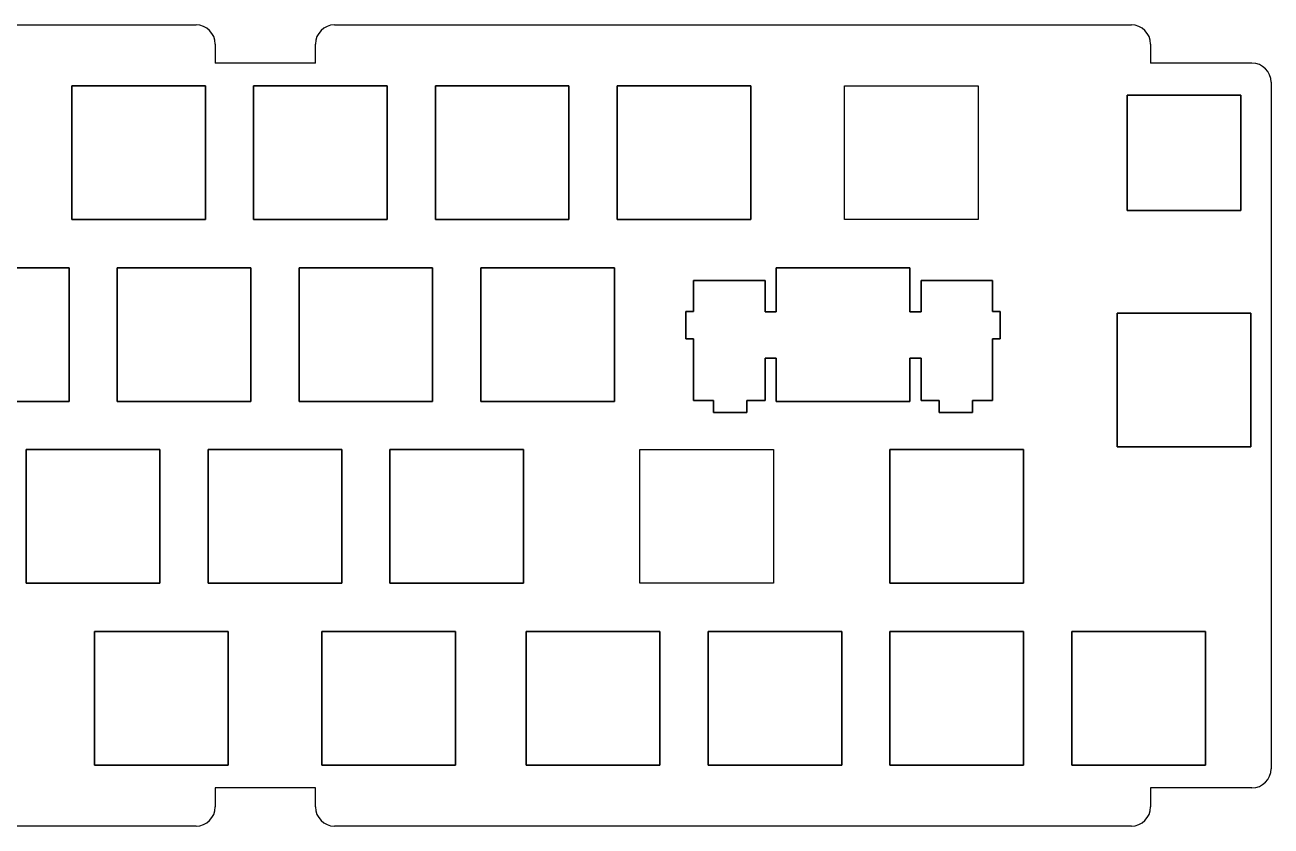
# Model space of a CAD drawing. Header units: millimetres. Extents: x -2 to 307, y -83 to 1.
# Drawn here: x 176.1 to 306.6, y -82.6 to 1.4 of the extents above; entities that cross this region are included whole.
import ezdxf

# ---------------------------------------------------------------- set-up
doc = ezdxf.new("R2010")
doc.units = ezdxf.units.MM
doc.layers.add('Body', color=7, linetype='CONTINUOUS')

msp = doc.modelspace()

# ---------------------------------------------------------------- linework, layer by layer
at = {"layer": 'Body'}
for p, q in [((110.506, 1.35), (194.006, 1.35)), ((110.506, 1.35, 1.5), (194.006, 1.35, 1.5)), ((110.506, 1.35), (194.006, 1.35)), ((110.506, 1.35, 1.5), (194.006, 1.35, 1.5)), ((194.006, 1.35), (194.006, 1.35, 1.5)), ((194.006, 1.35), (194.006, 1.35, 1.5)), ((208.506, 1.35), (292.006, 1.35)), ((208.506, 1.35, 1.5), (292.006, 1.35, 1.5)), ((208.506, 1.35), (208.506, 1.35, 1.5)), ((208.506, 1.35), (292.006, 1.35)), ((208.506, 1.35, 1.5), (292.006, 1.35, 1.5)), ((208.506, 1.35), (208.506, 1.35, 1.5)), ((292.006, 1.35), (292.006, 1.35, 1.5)), ((292.006, 1.35), (292.006, 1.35, 1.5)), ((196.006, -0.65), (196.006, -2.65)), ((196.006, -0.65, 1.5), (196.006, -2.65, 1.5)), ((196.006, -0.65), (196.006, -0.65, 1.5)), ((196.006, -0.65), (196.006, -2.65)), ((196.006, -0.65, 1.5), (196.006, -2.65, 1.5)), ((196.006, -0.65), (196.006, -0.65, 1.5)), ((206.506, -2.65), (206.506, -0.65)), ((206.506, -2.65, 1.5), (206.506, -0.65, 1.5)), ((206.506, -0.65), (206.506, -0.65, 1.5)), ((206.506, -0.65), (206.506, -0.65, 1.5)), ((206.506, -2.65), (206.506, -0.65)), ((206.506, -2.65, 1.5), (206.506, -0.65, 1.5)), ((294.006, -0.65), (294.006, -2.65)), ((294.006, -0.65, 1.5), (294.006, -2.65, 1.5)), ((294.006, -0.65), (294.006, -0.65, 1.5)), ((294.006, -0.65), (294.006, -2.65)), ((294.006, -0.65, 1.5), (294.006, -2.65, 1.5)), ((294.006, -0.65), (294.006, -0.65, 1.5)), ((206.506, -2.65), (196.006, -2.65)), ((206.506, -2.65, 1.5), (196.006, -2.65, 1.5)), ((196.006, -2.65), (196.006, -2.65, 1.5)), ((206.506, -2.65), (196.006, -2.65)), ((206.506, -2.65, 1.5), (196.006, -2.65, 1.5)), ((196.006, -2.65), (196.006, -2.65, 1.5)), ((206.506, -2.65), (206.506, -2.65, 1.5)), ((206.506, -2.65), (206.506, -2.65, 1.5)), ((294.006, -2.65), (294.006, -2.65, 1.5)), ((304.637, -2.65), (294.006, -2.65)), ((304.637, -2.65, 1.5), (294.006, -2.65, 1.5)), ((304.637, -2.65), (294.006, -2.65)), ((304.637, -2.65, 1.5), (294.006, -2.65, 1.5)), ((294.006, -2.65), (294.006, -2.65, 1.5)), ((304.637, -2.65), (304.637, -2.65, 1.5)), ((304.637, -2.65), (304.637, -2.65, 1.5)), ((180.975, -19.05), (180.975, -5.05)), ((180.975, -5.05), (194.975, -5.05)), ((194.975, -5.05, 1.5), (180.975, -5.05, 1.5)), ((180.975, -5.05, 1.5), (180.975, -19.05, 1.5)), ((180.975, -19.05), (180.975, -5.05)), ((180.975, -5.05), (180.975, -5.05, 1.5)), ((180.975, -5.05, 1.5), (180.975, -19.05, 1.5)), ((180.975, -5.05), (194.975, -5.05)), ((194.975, -5.05, 1.5), (180.975, -5.05, 1.5)), ((180.975, -5.05), (180.975, -5.05, 1.5)), ((194.975, -5.05), (194.975, -19.05)), ((194.975, -19.05, 1.5), (194.975, -5.05, 1.5)), ((194.975, -5.05), (194.975, -5.05, 1.5)), ((194.975, -5.05), (194.975, -19.05)), ((194.975, -19.05, 1.5), (194.975, -5.05, 1.5)), ((194.975, -5.05), (194.975, -5.05, 1.5)), ((200.025, -19.05), (200.025, -5.05)), ((200.025, -5.05), (214.025, -5.05)), ((214.025, -5.05, 1.5), (200.025, -5.05, 1.5)), ((200.025, -5.05, 1.5), (200.025, -19.05, 1.5)), ((200.025, -19.05), (200.025, -5.05)), ((200.025, -5.05), (200.025, -5.05, 1.5)), ((200.025, -5.05, 1.5), (200.025, -19.05, 1.5)), ((200.025, -5.05), (214.025, -5.05)), ((214.025, -5.05, 1.5), (200.025, -5.05, 1.5)), ((200.025, -5.05), (200.025, -5.05, 1.5)), ((214.025, -5.05), (214.025, -19.05)), ((214.025, -19.05, 1.5), (214.025, -5.05, 1.5)), ((214.025, -5.05), (214.025, -5.05, 1.5)), ((214.025, -5.05), (214.025, -19.05)), ((214.025, -19.05, 1.5), (214.025, -5.05, 1.5)), ((214.025, -5.05), (214.025, -5.05, 1.5)), ((219.075, -19.05), (219.075, -5.05)), ((219.075, -5.05), (233.075, -5.05)), ((233.075, -5.05, 1.5), (219.075, -5.05, 1.5)), ((219.075, -5.05, 1.5), (219.075, -19.05, 1.5)), ((219.075, -19.05), (219.075, -5.05)), ((219.075, -5.05), (219.075, -5.05, 1.5)), ((219.075, -5.05, 1.5), (219.075, -19.05, 1.5)), ((219.075, -5.05), (233.075, -5.05)), ((233.075, -5.05, 1.5), (219.075, -5.05, 1.5)), ((219.075, -5.05), (219.075, -5.05, 1.5)), ((233.075, -5.05), (233.075, -19.05)), ((233.075, -19.05, 1.5), (233.075, -5.05, 1.5)), ((233.075, -5.05), (233.075, -5.05, 1.5)), ((233.075, -5.05), (233.075, -19.05)), ((233.075, -19.05, 1.5), (233.075, -5.05, 1.5)), ((233.075, -5.05), (233.075, -5.05, 1.5)), ((238.125, -19.05), (238.125, -5.05)), ((238.125, -5.05), (252.125, -5.05)), ((252.125, -5.05, 1.5), (238.125, -5.05, 1.5)), ((238.125, -5.05, 1.5), (238.125, -19.05, 1.5)), ((238.125, -19.05), (238.125, -5.05)), ((238.125, -5.05), (238.125, -5.05, 1.5)), ((238.125, -5.05, 1.5), (238.125, -19.05, 1.5)), ((238.125, -5.05), (252.125, -5.05)), ((252.125, -5.05, 1.5), (238.125, -5.05, 1.5)), ((238.125, -5.05), (238.125, -5.05, 1.5)), ((252.125, -5.05), (252.125, -19.05)), ((252.125, -19.05, 1.5), (252.125, -5.05, 1.5)), ((252.125, -5.05), (252.125, -5.05, 1.5)), ((252.125, -5.05), (252.125, -19.05)), ((252.125, -19.05, 1.5), (252.125, -5.05, 1.5)), ((252.125, -5.05), (252.125, -5.05, 1.5)), ((261.938, -19.05), (261.938, -5.05)), ((261.938, -5.05), (275.938, -5.05)), ((261.938, -19.05, 1.5), (261.938, -5.05, 1.5)), ((261.938, -5.05, 1.5), (275.938, -5.05, 1.5)), ((261.938, -19.05, 1.5), (261.938, -5.05, 1.5)), ((261.938, -5.05, 1.5), (261.938, -5.05)), ((261.938, -19.05), (261.938, -5.05)), ((261.938, -5.05, 1.5), (275.938, -5.05, 1.5)), ((261.938, -5.05), (275.938, -5.05)), ((261.938, -5.05, 1.5), (261.938, -5.05)), ((275.938, -5.05), (275.938, -19.05)), ((275.938, -5.05, 1.5), (275.938, -19.05, 1.5)), ((275.938, -5.05, 1.5), (275.938, -19.05, 1.5)), ((275.938, -5.05), (275.938, -19.05)), ((275.938, -5.05, 1.5), (275.938, -5.05)), ((275.938, -5.05, 1.5), (275.938, -5.05)), ((306.637, -4.65), (306.637, -4.65, 1.5)), ((306.637, -4.65), (306.637, -4.65, 1.5)), ((306.637, -4.65), (306.637, -76.6)), ((306.637, -4.65, 1.5), (306.637, -76.6, 1.5)), ((306.637, -4.65), (306.637, -76.6)), ((306.637, -4.65, 1.5), (306.637, -76.6, 1.5)), ((291.562, -18.1), (291.562, -6)), ((291.562, -6), (303.462, -6)), ((303.462, -6, 1.5), (291.562, -6, 1.5)), ((291.562, -6, 1.5), (291.562, -18.1, 1.5)), ((291.562, -18.1), (291.562, -6)), ((291.562, -6), (291.562, -6, 1.5)), ((291.562, -6, 1.5), (291.562, -18.1, 1.5)), ((291.562, -6), (303.462, -6)), ((303.462, -6, 1.5), (291.562, -6, 1.5)), ((291.562, -6), (291.562, -6, 1.5)), ((303.462, -6), (303.462, -18.1)), ((303.462, -18.1, 1.5), (303.462, -6, 1.5)), ((303.462, -6), (303.462, -6, 1.5)), ((303.462, -6), (303.462, -18.1)), ((303.462, -18.1, 1.5), (303.462, -6, 1.5)), ((303.462, -6), (303.462, -6, 1.5)), ((303.462, -18.1), (291.562, -18.1)), ((291.562, -18.1, 1.5), (303.462, -18.1, 1.5)), ((291.562, -18.1), (291.562, -18.1, 1.5)), ((303.462, -18.1), (291.562, -18.1)), ((291.562, -18.1), (291.562, -18.1, 1.5)), ((291.562, -18.1, 1.5), (303.462, -18.1, 1.5)), ((303.462, -18.1), (303.462, -18.1, 1.5)), ((303.462, -18.1), (303.462, -18.1, 1.5)), ((194.975, -19.05), (180.975, -19.05)), ((180.975, -19.05, 1.5), (194.975, -19.05, 1.5)), ((180.975, -19.05), (180.975, -19.05, 1.5)), ((194.975, -19.05), (180.975, -19.05)), ((180.975, -19.05), (180.975, -19.05, 1.5)), ((180.975, -19.05, 1.5), (194.975, -19.05, 1.5)), ((194.975, -19.05), (194.975, -19.05, 1.5)), ((194.975, -19.05), (194.975, -19.05, 1.5)), ((214.025, -19.05), (200.025, -19.05)), ((200.025, -19.05, 1.5), (214.025, -19.05, 1.5)), ((200.025, -19.05), (200.025, -19.05, 1.5)), ((214.025, -19.05), (200.025, -19.05)), ((200.025, -19.05), (200.025, -19.05, 1.5)), ((200.025, -19.05, 1.5), (214.025, -19.05, 1.5)), ((214.025, -19.05), (214.025, -19.05, 1.5)), ((214.025, -19.05), (214.025, -19.05, 1.5)), ((233.075, -19.05), (219.075, -19.05)), ((219.075, -19.05, 1.5), (233.075, -19.05, 1.5)), ((219.075, -19.05), (219.075, -19.05, 1.5)), ((233.075, -19.05), (219.075, -19.05)), ((219.075, -19.05), (219.075, -19.05, 1.5)), ((219.075, -19.05, 1.5), (233.075, -19.05, 1.5)), ((233.075, -19.05), (233.075, -19.05, 1.5)), ((233.075, -19.05), (233.075, -19.05, 1.5)), ((252.125, -19.05), (238.125, -19.05)), ((238.125, -19.05, 1.5), (252.125, -19.05, 1.5)), ((238.125, -19.05), (238.125, -19.05, 1.5)), ((252.125, -19.05), (238.125, -19.05)), ((238.125, -19.05), (238.125, -19.05, 1.5)), ((238.125, -19.05, 1.5), (252.125, -19.05, 1.5)), ((252.125, -19.05), (252.125, -19.05, 1.5)), ((252.125, -19.05), (252.125, -19.05, 1.5)), ((275.938, -19.05), (261.938, -19.05)), ((275.938, -19.05, 1.5), (261.938, -19.05, 1.5)), ((261.938, -19.05, 1.5), (261.938, -19.05)), ((275.938, -19.05, 1.5), (261.938, -19.05, 1.5)), ((261.938, -19.05, 1.5), (261.938, -19.05)), ((275.938, -19.05), (261.938, -19.05)), ((275.938, -19.05, 1.5), (275.938, -19.05)), ((275.938, -19.05, 1.5), (275.938, -19.05)), ((166.688, -24.1), (180.688, -24.1)), ((180.688, -24.1, 1.5), (166.688, -24.1, 1.5)), ((166.688, -24.1), (180.688, -24.1)), ((180.688, -24.1, 1.5), (166.688, -24.1, 1.5)), ((180.688, -24.1), (180.688, -38.1)), ((180.688, -38.1, 1.5), (180.688, -24.1, 1.5)), ((180.688, -24.1), (180.688, -24.1, 1.5)), ((180.688, -24.1), (180.688, -38.1)), ((180.688, -38.1, 1.5), (180.688, -24.1, 1.5)), ((180.688, -24.1), (180.688, -24.1, 1.5)), ((185.738, -38.1), (185.738, -24.1)), ((185.738, -24.1), (199.738, -24.1)), ((199.738, -24.1, 1.5), (185.738, -24.1, 1.5)), ((185.738, -24.1, 1.5), (185.738, -38.1, 1.5)), ((185.738, -38.1), (185.738, -24.1)), ((185.738, -24.1), (185.738, -24.1, 1.5)), ((185.738, -24.1, 1.5), (185.738, -38.1, 1.5)), ((185.738, -24.1), (199.738, -24.1)), ((199.738, -24.1, 1.5), (185.738, -24.1, 1.5)), ((185.738, -24.1), (185.738, -24.1, 1.5)), ((199.738, -24.1), (199.738, -38.1)), ((199.738, -38.1, 1.5), (199.738, -24.1, 1.5)), ((199.738, -24.1), (199.738, -24.1, 1.5)), ((199.738, -24.1), (199.738, -38.1)), ((199.738, -38.1, 1.5), (199.738, -24.1, 1.5)), ((199.738, -24.1), (199.738, -24.1, 1.5)), ((204.787, -38.1), (204.787, -24.1)), ((204.787, -24.1), (218.787, -24.1)), ((218.787, -24.1, 1.5), (204.787, -24.1, 1.5)), ((204.787, -24.1, 1.5), (204.787, -38.1, 1.5)), ((204.787, -38.1), (204.787, -24.1)), ((204.787, -24.1), (204.787, -24.1, 1.5)), ((204.787, -24.1, 1.5), (204.787, -38.1, 1.5)), ((204.787, -24.1), (218.787, -24.1)), ((218.787, -24.1, 1.5), (204.787, -24.1, 1.5)), ((204.787, -24.1), (204.787, -24.1, 1.5)), ((218.787, -24.1), (218.787, -38.1)), ((218.787, -38.1, 1.5), (218.787, -24.1, 1.5)), ((218.787, -24.1), (218.787, -24.1, 1.5)), ((218.787, -24.1), (218.787, -38.1)), ((218.787, -38.1, 1.5), (218.787, -24.1, 1.5)), ((218.787, -24.1), (218.787, -24.1, 1.5)), ((223.838, -38.1), (223.838, -24.1)), ((223.838, -24.1), (237.838, -24.1)), ((237.838, -24.1, 1.5), (223.838, -24.1, 1.5)), ((223.838, -24.1, 1.5), (223.838, -38.1, 1.5)), ((223.838, -38.1), (223.838, -24.1)), ((223.838, -24.1), (223.838, -24.1, 1.5)), ((223.838, -24.1, 1.5), (223.838, -38.1, 1.5)), ((223.838, -24.1), (237.838, -24.1)), ((237.838, -24.1, 1.5), (223.838, -24.1, 1.5)), ((223.838, -24.1), (223.838, -24.1, 1.5)), ((237.838, -24.1), (237.838, -38.1)), ((237.838, -38.1, 1.5), (237.838, -24.1, 1.5)), ((237.838, -24.1), (237.838, -24.1, 1.5)), ((237.838, -24.1), (237.838, -38.1)), ((237.838, -38.1, 1.5), (237.838, -24.1, 1.5)), ((237.838, -24.1), (237.838, -24.1, 1.5)), ((268.794, -24.1), (254.794, -24.1)), ((254.794, -24.1), (254.794, -28.7037)), ((254.794, -24.1, 1.5), (268.794, -24.1, 1.5)), ((254.794, -28.7038, 1.5), (254.794, -24.1, 1.5)), ((268.794, -24.1), (254.794, -24.1)), ((254.794, -24.1), (254.794, -24.1, 1.5)), ((254.794, -24.1, 1.5), (268.794, -24.1, 1.5)), ((254.794, -24.1), (254.794, -28.7037)), ((254.794, -28.7038, 1.5), (254.794, -24.1, 1.5)), ((254.794, -24.1), (254.794, -24.1, 1.5)), ((268.794, -28.7037), (268.794, -24.1)), ((268.794, -24.1, 1.5), (268.794, -28.7037, 1.5)), ((268.794, -28.7037), (268.794, -24.1)), ((268.794, -24.1), (268.794, -24.1, 1.5)), ((268.794, -24.1, 1.5), (268.794, -28.7037, 1.5)), ((268.794, -24.1), (268.794, -24.1, 1.5)), ((253.619, -25.4335), (246.126, -25.4335)), ((246.126, -25.4335), (246.126, -28.6879)), ((246.126, -25.4335, 1.5), (253.619, -25.4335, 1.5)), ((246.126, -28.6879, 1.5), (246.126, -25.4335, 1.5)), ((253.619, -25.4335), (246.126, -25.4335)), ((246.126, -25.4335), (246.126, -25.4335, 1.5)), ((246.126, -25.4335, 1.5), (253.619, -25.4335, 1.5)), ((246.126, -25.4335), (246.126, -28.6879)), ((246.126, -28.6879, 1.5), (246.126, -25.4335, 1.5)), ((246.126, -25.4335), (246.126, -25.4335, 1.5)), ((253.619, -28.7037), (253.619, -25.4335)), ((253.619, -25.4335, 1.5), (253.619, -28.7037, 1.5)), ((253.619, -28.7037), (253.619, -25.4335)), ((253.619, -25.4335), (253.619, -25.4335, 1.5)), ((253.619, -25.4335, 1.5), (253.619, -28.7037, 1.5)), ((253.619, -25.4335), (253.619, -25.4335, 1.5)), ((277.462, -25.4335), (269.969, -25.4335)), ((269.969, -25.4335), (269.969, -28.7037)), ((269.969, -25.4335, 1.5), (277.462, -25.4335, 1.5)), ((269.969, -28.7038, 1.5), (269.969, -25.4335, 1.5)), ((277.462, -25.4335), (269.969, -25.4335)), ((269.969, -25.4335), (269.969, -25.4335, 1.5)), ((269.969, -25.4335, 1.5), (277.462, -25.4335, 1.5)), ((269.969, -25.4335), (269.969, -28.7037)), ((269.969, -28.7038, 1.5), (269.969, -25.4335, 1.5)), ((269.969, -25.4335), (269.969, -25.4335, 1.5)), ((277.462, -28.6879), (277.462, -25.4335)), ((277.462, -25.4335, 1.5), (277.462, -28.6879, 1.5)), ((277.462, -28.6879), (277.462, -25.4335)), ((277.462, -25.4335), (277.462, -25.4335, 1.5)), ((277.462, -25.4335, 1.5), (277.462, -28.6879, 1.5)), ((277.462, -25.4335), (277.462, -25.4335, 1.5)), ((246.126, -28.6879), (245.332, -28.6879)), ((245.332, -28.6879), (245.332, -31.5454)), ((245.332, -28.6879, 1.5), (246.126, -28.6879, 1.5)), ((245.332, -31.5454, 1.5), (245.332, -28.6879, 1.5)), ((246.126, -28.6879), (245.332, -28.6879)), ((245.332, -28.6879), (245.332, -28.6879, 1.5)), ((245.332, -28.6879, 1.5), (246.126, -28.6879, 1.5)), ((245.332, -28.6879), (245.332, -31.5454)), ((245.332, -31.5454, 1.5), (245.332, -28.6879, 1.5)), ((245.332, -28.6879), (245.332, -28.6879, 1.5)), ((246.126, -28.6879), (246.126, -28.6879, 1.5)), ((246.126, -28.6879), (246.126, -28.6879, 1.5)), ((254.794, -28.7037), (253.619, -28.7037)), ((253.619, -28.7037, 1.5), (254.794, -28.7037, 1.5)), ((254.794, -28.7037), (253.619, -28.7037)), ((253.619, -28.7037), (253.619, -28.7037, 1.5)), ((253.619, -28.7037, 1.5), (254.794, -28.7037, 1.5)), ((253.619, -28.7037), (253.619, -28.7037, 1.5)), ((254.794, -28.7037), (254.794, -28.7037, 1.5)), ((254.794, -28.7037), (254.794, -28.7037, 1.5)), ((269.969, -28.7037), (268.794, -28.7037)), ((268.794, -28.7037, 1.5), (269.969, -28.7037, 1.5)), ((269.969, -28.7037), (268.794, -28.7037)), ((268.794, -28.7037), (268.794, -28.7037, 1.5)), ((268.794, -28.7037, 1.5), (269.969, -28.7037, 1.5)), ((268.794, -28.7037), (268.794, -28.7037, 1.5)), ((269.969, -28.7037), (269.969, -28.7037, 1.5)), ((269.969, -28.7037), (269.969, -28.7037, 1.5)), ((278.255, -28.6879), (277.462, -28.6879)), ((277.462, -28.6879, 1.5), (278.255, -28.6879, 1.5)), ((278.255, -28.6879), (277.462, -28.6879)), ((277.462, -28.6879), (277.462, -28.6879, 1.5)), ((277.462, -28.6879, 1.5), (278.255, -28.6879, 1.5)), ((277.462, -28.6879), (277.462, -28.6879, 1.5)), ((278.255, -31.5454), (278.255, -28.6879)), ((278.255, -28.6879, 1.5), (278.255, -31.5454, 1.5)), ((278.255, -31.5454), (278.255, -28.6879)), ((278.255, -28.6879), (278.255, -28.6879, 1.5)), ((278.255, -28.6879, 1.5), (278.255, -31.5454, 1.5)), ((278.255, -28.6879), (278.255, -28.6879, 1.5)), ((290.512, -42.8625), (290.512, -28.8625)), ((290.512, -28.8625), (304.512, -28.8625)), ((304.512, -28.8625, 1.5), (290.512, -28.8625, 1.5)), ((290.512, -28.8625, 1.5), (290.512, -42.8625, 1.5)), ((290.512, -42.8625), (290.512, -28.8625)), ((290.512, -28.8625), (290.512, -28.8625, 1.5)), ((290.512, -28.8625, 1.5), (290.512, -42.8625, 1.5)), ((290.512, -28.8625), (304.512, -28.8625)), ((304.512, -28.8625, 1.5), (290.512, -28.8625, 1.5)), ((290.512, -28.8625), (290.512, -28.8625, 1.5)), ((304.512, -28.8625), (304.512, -42.8625)), ((304.512, -42.8625, 1.5), (304.512, -28.8625, 1.5)), ((304.512, -28.8625), (304.512, -28.8625, 1.5)), ((304.512, -28.8625), (304.512, -42.8625)), ((304.512, -42.8625, 1.5), (304.512, -28.8625, 1.5)), ((304.512, -28.8625), (304.512, -28.8625, 1.5)), ((245.332, -31.5454), (246.126, -31.5454)), ((246.126, -31.5454, 1.5), (245.332, -31.5454, 1.5)), ((245.332, -31.5454), (245.332, -31.5454, 1.5)), ((245.332, -31.5454), (246.126, -31.5454)), ((246.126, -31.5454, 1.5), (245.332, -31.5454, 1.5)), ((245.332, -31.5454), (245.332, -31.5454, 1.5)), ((246.126, -31.5454), (246.126, -38.0065)), ((246.126, -38.0065, 1.5), (246.126, -31.5454, 1.5)), ((246.126, -31.5454), (246.126, -31.5454, 1.5)), ((246.126, -31.5454), (246.126, -38.0065)), ((246.126, -38.0065, 1.5), (246.126, -31.5454, 1.5)), ((246.126, -31.5454), (246.126, -31.5454, 1.5)), ((277.462, -31.5454), (278.255, -31.5454)), ((277.462, -38.0065), (277.462, -31.5454)), ((278.255, -31.5454, 1.5), (277.462, -31.5454, 1.5)), ((277.462, -31.5454, 1.5), (277.462, -38.0065, 1.5)), ((277.462, -31.5454), (278.255, -31.5454)), ((278.255, -31.5454, 1.5), (277.462, -31.5454, 1.5)), ((277.462, -31.5454), (277.462, -31.5454, 1.5)), ((277.462, -38.0065), (277.462, -31.5454)), ((277.462, -31.5454), (277.462, -31.5454, 1.5)), ((277.462, -31.5454, 1.5), (277.462, -38.0065, 1.5)), ((278.255, -31.5454), (278.255, -31.5454, 1.5)), ((278.255, -31.5454), (278.255, -31.5454, 1.5)), ((253.619, -33.5615), (254.794, -33.5615)), ((253.619, -38.0065), (253.619, -33.5615)), ((254.794, -33.5615, 1.5), (253.619, -33.5615, 1.5)), ((253.619, -33.5615, 1.5), (253.619, -38.0065, 1.5)), ((253.619, -33.5615), (254.794, -33.5615)), ((254.794, -33.5615, 1.5), (253.619, -33.5615, 1.5)), ((253.619, -33.5615), (253.619, -33.5615, 1.5)), ((253.619, -38.0065), (253.619, -33.5615)), ((253.619, -33.5615), (253.619, -33.5615, 1.5)), ((253.619, -33.5615, 1.5), (253.619, -38.0065, 1.5)), ((254.794, -33.5615), (254.794, -38.1)), ((254.794, -38.1, 1.5), (254.794, -33.5615, 1.5)), ((254.794, -33.5615), (254.794, -38.1)), ((254.794, -38.1, 1.5), (254.794, -33.5615, 1.5)), ((254.794, -33.5615), (254.794, -33.5615, 1.5)), ((254.794, -33.5615), (254.794, -33.5615, 1.5)), ((268.794, -33.5615), (269.969, -33.5615)), ((268.794, -38.1), (268.794, -33.5615)), ((269.969, -33.5615, 1.5), (268.794, -33.5615, 1.5)), ((268.794, -33.5615, 1.5), (268.794, -38.1, 1.5)), ((268.794, -33.5615), (269.969, -33.5615)), ((269.969, -33.5615, 1.5), (268.794, -33.5615, 1.5)), ((268.794, -33.5615), (268.794, -33.5615, 1.5)), ((268.794, -38.1), (268.794, -33.5615)), ((268.794, -33.5615), (268.794, -33.5615, 1.5)), ((268.794, -33.5615, 1.5), (268.794, -38.1, 1.5)), ((269.969, -33.5615), (269.969, -38.0065)), ((269.969, -38.0065, 1.5), (269.969, -33.5615, 1.5)), ((269.969, -33.5615), (269.969, -38.0065)), ((269.969, -38.0065, 1.5), (269.969, -33.5615, 1.5)), ((269.969, -33.5615), (269.969, -33.5615, 1.5)), ((269.969, -33.5615), (269.969, -33.5615, 1.5)), ((180.688, -38.1), (166.688, -38.1)), ((166.688, -38.1, 1.5), (180.688, -38.1, 1.5)), ((180.688, -38.1), (166.688, -38.1)), ((166.688, -38.1, 1.5), (180.688, -38.1, 1.5)), ((180.688, -38.1), (180.688, -38.1, 1.5)), ((180.688, -38.1), (180.688, -38.1, 1.5)), ((199.738, -38.1), (185.738, -38.1)), ((185.738, -38.1, 1.5), (199.738, -38.1, 1.5)), ((185.738, -38.1), (185.738, -38.1, 1.5)), ((199.738, -38.1), (185.738, -38.1)), ((185.738, -38.1), (185.738, -38.1, 1.5)), ((185.738, -38.1, 1.5), (199.738, -38.1, 1.5)), ((199.738, -38.1), (199.738, -38.1, 1.5)), ((199.738, -38.1), (199.738, -38.1, 1.5)), ((218.787, -38.1), (204.787, -38.1)), ((204.787, -38.1, 1.5), (218.787, -38.1, 1.5)), ((204.787, -38.1), (204.787, -38.1, 1.5)), ((218.787, -38.1), (204.787, -38.1)), ((204.787, -38.1), (204.787, -38.1, 1.5)), ((204.787, -38.1, 1.5), (218.787, -38.1, 1.5)), ((218.787, -38.1), (218.787, -38.1, 1.5)), ((218.787, -38.1), (218.787, -38.1, 1.5)), ((237.838, -38.1), (223.838, -38.1)), ((223.838, -38.1, 1.5), (237.838, -38.1, 1.5)), ((223.838, -38.1), (223.838, -38.1, 1.5)), ((237.838, -38.1), (223.838, -38.1)), ((223.838, -38.1), (223.838, -38.1, 1.5)), ((223.838, -38.1, 1.5), (237.838, -38.1, 1.5)), ((237.838, -38.1), (237.838, -38.1, 1.5)), ((237.838, -38.1), (237.838, -38.1, 1.5)), ((246.126, -38.0065), (248.222, -38.0065)), ((248.222, -38.0065, 1.5), (246.126, -38.0065, 1.5)), ((246.126, -38.0065), (246.126, -38.0065, 1.5)), ((246.126, -38.0065), (248.222, -38.0065)), ((248.222, -38.0065, 1.5), (246.126, -38.0065, 1.5)), ((246.126, -38.0065), (246.126, -38.0065, 1.5)), ((248.222, -38.0065), (248.222, -39.2765)), ((248.222, -39.2765, 1.5), (248.222, -38.0065, 1.5)), ((248.222, -38.0065), (248.222, -39.2765)), ((248.222, -39.2765, 1.5), (248.222, -38.0065, 1.5)), ((248.222, -38.0065), (248.222, -38.0065, 1.5)), ((248.222, -38.0065), (248.222, -38.0065, 1.5)), ((251.714, -38.0065), (253.619, -38.0065)), ((251.714, -39.2765), (251.714, -38.0065)), ((253.619, -38.0065, 1.5), (251.714, -38.0065, 1.5)), ((251.714, -38.0065, 1.5), (251.714, -39.2765, 1.5)), ((251.714, -38.0065), (253.619, -38.0065)), ((253.619, -38.0065, 1.5), (251.714, -38.0065, 1.5)), ((251.714, -38.0065), (251.714, -38.0065, 1.5)), ((251.714, -39.2765), (251.714, -38.0065)), ((251.714, -38.0065), (251.714, -38.0065, 1.5)), ((251.714, -38.0065, 1.5), (251.714, -39.2765, 1.5)), ((253.619, -38.0065), (253.619, -38.0065, 1.5)), ((253.619, -38.0065), (253.619, -38.0065, 1.5)), ((254.794, -38.1), (268.794, -38.1)), ((268.794, -38.1, 1.5), (254.794, -38.1, 1.5)), ((254.794, -38.1), (268.794, -38.1)), ((268.794, -38.1, 1.5), (254.794, -38.1, 1.5)), ((254.794, -38.1), (254.794, -38.1, 1.5)), ((254.794, -38.1), (254.794, -38.1, 1.5)), ((268.794, -38.1), (268.794, -38.1, 1.5)), ((268.794, -38.1), (268.794, -38.1, 1.5)), ((269.969, -38.0065), (271.874, -38.0065)), ((271.874, -38.0065, 1.5), (269.969, -38.0065, 1.5)), ((269.969, -38.0065), (271.874, -38.0065)), ((271.874, -38.0065, 1.5), (269.969, -38.0065, 1.5)), ((269.969, -38.0065), (269.969, -38.0065, 1.5)), ((269.969, -38.0065), (269.969, -38.0065, 1.5)), ((271.874, -38.0065), (271.874, -39.2765)), ((271.874, -39.2765, 1.5), (271.874, -38.0065, 1.5)), ((271.874, -38.0065), (271.874, -39.2765)), ((271.874, -39.2765, 1.5), (271.874, -38.0065, 1.5)), ((271.874, -38.0065), (271.874, -38.0065, 1.5)), ((271.874, -38.0065), (271.874, -38.0065, 1.5)), ((275.366, -38.0065), (277.462, -38.0065)), ((275.366, -39.2765), (275.366, -38.0065)), ((277.462, -38.0065, 1.5), (275.366, -38.0065, 1.5)), ((275.366, -38.0065, 1.5), (275.366, -39.2765, 1.5)), ((275.366, -38.0065), (277.462, -38.0065)), ((277.462, -38.0065, 1.5), (275.366, -38.0065, 1.5)), ((275.366, -38.0065), (275.366, -38.0065, 1.5)), ((275.366, -39.2765), (275.366, -38.0065)), ((275.366, -38.0065), (275.366, -38.0065, 1.5)), ((275.366, -38.0065, 1.5), (275.366, -39.2765, 1.5)), ((277.462, -38.0065), (277.462, -38.0065, 1.5)), ((277.462, -38.0065), (277.462, -38.0065, 1.5)), ((248.222, -39.2765), (251.714, -39.2765)), ((251.714, -39.2765, 1.5), (248.222, -39.2765, 1.5)), ((248.222, -39.2765), (251.714, -39.2765)), ((251.714, -39.2765, 1.5), (248.222, -39.2765, 1.5)), ((248.222, -39.2765), (248.222, -39.2765, 1.5)), ((248.222, -39.2765), (248.222, -39.2765, 1.5)), ((251.714, -39.2765), (251.714, -39.2765, 1.5)), ((251.714, -39.2765), (251.714, -39.2765, 1.5)), ((271.874, -39.2765), (275.366, -39.2765)), ((275.366, -39.2765, 1.5), (271.874, -39.2765, 1.5)), ((271.874, -39.2765), (275.366, -39.2765)), ((275.366, -39.2765, 1.5), (271.874, -39.2765, 1.5)), ((271.874, -39.2765), (271.874, -39.2765, 1.5)), ((271.874, -39.2765), (271.874, -39.2765, 1.5)), ((275.366, -39.2765), (275.366, -39.2765, 1.5)), ((275.366, -39.2765), (275.366, -39.2765, 1.5)), ((304.512, -42.8625), (290.512, -42.8625)), ((290.512, -42.8625, 1.5), (304.512, -42.8625, 1.5)), ((290.512, -42.8625), (290.512, -42.8625, 1.5)), ((304.512, -42.8625), (290.512, -42.8625)), ((290.512, -42.8625), (290.512, -42.8625, 1.5)), ((290.512, -42.8625, 1.5), (304.512, -42.8625, 1.5)), ((304.512, -42.8625), (304.512, -42.8625, 1.5)), ((304.512, -42.8625), (304.512, -42.8625, 1.5)), ((176.212, -57.15), (176.212, -43.15)), ((176.212, -43.15), (190.212, -43.15)), ((190.212, -43.15, 1.5), (176.212, -43.15, 1.5)), ((176.212, -43.15, 1.5), (176.212, -57.15, 1.5)), ((176.212, -57.15), (176.212, -43.15)), ((176.212, -43.15), (176.212, -43.15, 1.5)), ((176.212, -43.15, 1.5), (176.212, -57.15, 1.5)), ((176.212, -43.15), (190.212, -43.15)), ((190.212, -43.15, 1.5), (176.212, -43.15, 1.5)), ((176.212, -43.15), (176.212, -43.15, 1.5)), ((190.212, -43.15), (190.212, -57.15)), ((190.212, -57.15, 1.5), (190.212, -43.15, 1.5)), ((190.212, -43.15), (190.212, -43.15, 1.5)), ((190.212, -43.15), (190.212, -57.15)), ((190.212, -57.15, 1.5), (190.212, -43.15, 1.5)), ((190.212, -43.15), (190.212, -43.15, 1.5)), ((195.262, -57.15), (195.262, -43.15)), ((195.262, -43.15), (209.262, -43.15)), ((209.262, -43.15, 1.5), (195.262, -43.15, 1.5)), ((195.262, -43.15, 1.5), (195.262, -57.15, 1.5)), ((195.262, -57.15), (195.262, -43.15)), ((195.262, -43.15), (195.262, -43.15, 1.5)), ((195.262, -43.15, 1.5), (195.262, -57.15, 1.5)), ((195.262, -43.15), (209.262, -43.15)), ((209.262, -43.15, 1.5), (195.262, -43.15, 1.5)), ((195.262, -43.15), (195.262, -43.15, 1.5)), ((209.262, -43.15), (209.262, -57.15)), ((209.262, -57.15, 1.5), (209.262, -43.15, 1.5)), ((209.262, -43.15), (209.262, -43.15, 1.5)), ((209.262, -43.15), (209.262, -57.15)), ((209.262, -57.15, 1.5), (209.262, -43.15, 1.5)), ((209.262, -43.15), (209.262, -43.15, 1.5)), ((214.312, -57.15), (214.312, -43.15)), ((214.312, -43.15), (228.312, -43.15)), ((228.312, -43.15, 1.5), (214.312, -43.15, 1.5)), ((214.312, -43.15, 1.5), (214.312, -57.15, 1.5)), ((214.312, -57.15), (214.312, -43.15)), ((214.312, -43.15), (214.312, -43.15, 1.5)), ((214.312, -43.15, 1.5), (214.312, -57.15, 1.5)), ((214.312, -43.15), (228.312, -43.15)), ((228.312, -43.15, 1.5), (214.312, -43.15, 1.5)), ((214.312, -43.15), (214.312, -43.15, 1.5)), ((228.312, -43.15), (228.312, -57.15)), ((228.312, -57.15, 1.5), (228.312, -43.15, 1.5)), ((228.312, -43.15), (228.312, -43.15, 1.5)), ((228.312, -43.15), (228.312, -57.15)), ((228.312, -57.15, 1.5), (228.312, -43.15, 1.5)), ((228.312, -43.15), (228.312, -43.15, 1.5)), ((240.506, -57.15), (240.506, -43.15)), ((240.506, -43.15), (254.506, -43.15)), ((240.506, -57.15, 1.5), (240.506, -43.15, 1.5)), ((240.506, -43.15, 1.5), (254.506, -43.15, 1.5)), ((240.506, -57.15, 1.5), (240.506, -43.15, 1.5)), ((240.506, -43.15, 1.5), (240.506, -43.15)), ((240.506, -57.15), (240.506, -43.15)), ((240.506, -43.15, 1.5), (254.506, -43.15, 1.5)), ((240.506, -43.15), (254.506, -43.15)), ((240.506, -43.15, 1.5), (240.506, -43.15)), ((254.506, -43.15), (254.506, -57.15)), ((254.506, -43.15, 1.5), (254.506, -57.15, 1.5)), ((254.506, -43.15, 1.5), (254.506, -57.15, 1.5)), ((254.506, -43.15), (254.506, -57.15)), ((254.506, -43.15, 1.5), (254.506, -43.15)), ((254.506, -43.15, 1.5), (254.506, -43.15)), ((266.7, -57.15), (266.7, -43.15)), ((266.7, -43.15), (280.7, -43.15)), ((280.7, -43.15, 1.5), (266.7, -43.15, 1.5)), ((266.7, -43.15, 1.5), (266.7, -57.15, 1.5)), ((266.7, -57.15), (266.7, -43.15)), ((266.7, -43.15), (266.7, -43.15, 1.5)), ((266.7, -43.15, 1.5), (266.7, -57.15, 1.5)), ((266.7, -43.15), (280.7, -43.15)), ((280.7, -43.15, 1.5), (266.7, -43.15, 1.5)), ((266.7, -43.15), (266.7, -43.15, 1.5)), ((280.7, -43.15), (280.7, -57.15)), ((280.7, -57.15, 1.5), (280.7, -43.15, 1.5)), ((280.7, -43.15), (280.7, -43.15, 1.5)), ((280.7, -43.15), (280.7, -57.15)), ((280.7, -57.15, 1.5), (280.7, -43.15, 1.5)), ((280.7, -43.15), (280.7, -43.15, 1.5)), ((190.212, -57.15), (176.212, -57.15)), ((176.212, -57.15, 1.5), (190.212, -57.15, 1.5)), ((176.212, -57.15), (176.212, -57.15, 1.5)), ((190.212, -57.15), (176.212, -57.15)), ((176.212, -57.15), (176.212, -57.15, 1.5)), ((176.212, -57.15, 1.5), (190.212, -57.15, 1.5)), ((190.212, -57.15), (190.212, -57.15, 1.5)), ((190.212, -57.15), (190.212, -57.15, 1.5)), ((209.262, -57.15), (195.262, -57.15)), ((195.262, -57.15, 1.5), (209.262, -57.15, 1.5)), ((195.262, -57.15), (195.262, -57.15, 1.5)), ((209.262, -57.15), (195.262, -57.15)), ((195.262, -57.15), (195.262, -57.15, 1.5)), ((195.262, -57.15, 1.5), (209.262, -57.15, 1.5)), ((209.262, -57.15), (209.262, -57.15, 1.5)), ((209.262, -57.15), (209.262, -57.15, 1.5)), ((228.312, -57.15), (214.312, -57.15)), ((214.312, -57.15, 1.5), (228.312, -57.15, 1.5)), ((214.312, -57.15), (214.312, -57.15, 1.5)), ((228.312, -57.15), (214.312, -57.15)), ((214.312, -57.15), (214.312, -57.15, 1.5)), ((214.312, -57.15, 1.5), (228.312, -57.15, 1.5)), ((228.312, -57.15), (228.312, -57.15, 1.5)), ((228.312, -57.15), (228.312, -57.15, 1.5)), ((254.506, -57.15), (240.506, -57.15)), ((254.506, -57.15, 1.5), (240.506, -57.15, 1.5)), ((240.506, -57.15, 1.5), (240.506, -57.15)), ((254.506, -57.15, 1.5), (240.506, -57.15, 1.5)), ((240.506, -57.15, 1.5), (240.506, -57.15)), ((254.506, -57.15), (240.506, -57.15)), ((254.506, -57.15, 1.5), (254.506, -57.15)), ((254.506, -57.15, 1.5), (254.506, -57.15)), ((280.7, -57.15), (266.7, -57.15)), ((266.7, -57.15, 1.5), (280.7, -57.15, 1.5)), ((266.7, -57.15), (266.7, -57.15, 1.5)), ((280.7, -57.15), (266.7, -57.15)), ((266.7, -57.15), (266.7, -57.15, 1.5)), ((266.7, -57.15, 1.5), (280.7, -57.15, 1.5)), ((280.7, -57.15), (280.7, -57.15, 1.5)), ((280.7, -57.15), (280.7, -57.15, 1.5)), ((183.356, -76.2), (183.356, -62.2)), ((183.356, -62.2), (197.356, -62.2)), ((197.356, -62.2, 1.5), (183.356, -62.2, 1.5)), ((183.356, -62.2, 1.5), (183.356, -76.2, 1.5)), ((183.356, -76.2), (183.356, -62.2)), ((183.356, -62.2), (183.356, -62.2, 1.5)), ((183.356, -62.2, 1.5), (183.356, -76.2, 1.5)), ((183.356, -62.2), (197.356, -62.2)), ((197.356, -62.2, 1.5), (183.356, -62.2, 1.5)), ((183.356, -62.2), (183.356, -62.2, 1.5)), ((197.356, -62.2), (197.356, -76.2)), ((197.356, -76.2, 1.5), (197.356, -62.2, 1.5)), ((197.356, -62.2), (197.356, -62.2, 1.5)), ((197.356, -62.2), (197.356, -76.2)), ((197.356, -76.2, 1.5), (197.356, -62.2, 1.5)), ((197.356, -62.2), (197.356, -62.2, 1.5)), ((207.169, -76.2), (207.169, -62.2)), ((207.169, -62.2), (221.169, -62.2)), ((221.169, -62.2, 1.5), (207.169, -62.2, 1.5)), ((207.169, -62.2, 1.5), (207.169, -76.2, 1.5)), ((207.169, -76.2), (207.169, -62.2)), ((207.169, -62.2), (207.169, -62.2, 1.5)), ((207.169, -62.2, 1.5), (207.169, -76.2, 1.5)), ((207.169, -62.2), (221.169, -62.2)), ((221.169, -62.2, 1.5), (207.169, -62.2, 1.5)), ((207.169, -62.2), (207.169, -62.2, 1.5)), ((221.169, -62.2), (221.169, -76.2)), ((221.169, -76.2, 1.5), (221.169, -62.2, 1.5)), ((221.169, -62.2), (221.169, -62.2, 1.5)), ((221.169, -62.2), (221.169, -76.2)), ((221.169, -76.2, 1.5), (221.169, -62.2, 1.5)), ((221.169, -62.2), (221.169, -62.2, 1.5)), ((228.6, -76.2), (228.6, -62.2)), ((228.6, -62.2), (242.6, -62.2)), ((242.6, -62.2, 1.5), (228.6, -62.2, 1.5)), ((228.6, -62.2, 1.5), (228.6, -76.2, 1.5)), ((228.6, -76.2), (228.6, -62.2)), ((228.6, -62.2), (228.6, -62.2, 1.5)), ((228.6, -62.2, 1.5), (228.6, -76.2, 1.5)), ((228.6, -62.2), (242.6, -62.2)), ((242.6, -62.2, 1.5), (228.6, -62.2, 1.5)), ((228.6, -62.2), (228.6, -62.2, 1.5)), ((242.6, -62.2), (242.6, -76.2)), ((242.6, -76.2, 1.5), (242.6, -62.2, 1.5)), ((242.6, -62.2), (242.6, -62.2, 1.5)), ((242.6, -62.2), (242.6, -76.2)), ((242.6, -76.2, 1.5), (242.6, -62.2, 1.5)), ((242.6, -62.2), (242.6, -62.2, 1.5)), ((247.65, -76.2), (247.65, -62.2)), ((247.65, -62.2), (261.65, -62.2)), ((261.65, -62.2, 1.5), (247.65, -62.2, 1.5)), ((247.65, -62.2, 1.5), (247.65, -76.2, 1.5)), ((247.65, -76.2), (247.65, -62.2)), ((247.65, -62.2), (247.65, -62.2, 1.5)), ((247.65, -62.2, 1.5), (247.65, -76.2, 1.5)), ((247.65, -62.2), (261.65, -62.2)), ((261.65, -62.2, 1.5), (247.65, -62.2, 1.5)), ((247.65, -62.2), (247.65, -62.2, 1.5)), ((261.65, -62.2), (261.65, -76.2)), ((261.65, -76.2, 1.5), (261.65, -62.2, 1.5)), ((261.65, -62.2), (261.65, -62.2, 1.5)), ((261.65, -62.2), (261.65, -76.2)), ((261.65, -76.2, 1.5), (261.65, -62.2, 1.5)), ((261.65, -62.2), (261.65, -62.2, 1.5)), ((266.7, -76.2), (266.7, -62.2)), ((266.7, -62.2), (280.7, -62.2)), ((280.7, -62.2, 1.5), (266.7, -62.2, 1.5)), ((266.7, -62.2, 1.5), (266.7, -76.2, 1.5)), ((266.7, -76.2), (266.7, -62.2)), ((266.7, -62.2), (266.7, -62.2, 1.5)), ((266.7, -62.2, 1.5), (266.7, -76.2, 1.5)), ((266.7, -62.2), (280.7, -62.2)), ((280.7, -62.2, 1.5), (266.7, -62.2, 1.5)), ((266.7, -62.2), (266.7, -62.2, 1.5)), ((280.7, -62.2), (280.7, -76.2)), ((280.7, -76.2, 1.5), (280.7, -62.2, 1.5)), ((280.7, -62.2), (280.7, -62.2, 1.5)), ((280.7, -62.2), (280.7, -76.2)), ((280.7, -76.2, 1.5), (280.7, -62.2, 1.5)), ((280.7, -62.2), (280.7, -62.2, 1.5)), ((285.75, -76.2), (285.75, -62.2)), ((285.75, -62.2), (299.75, -62.2)), ((299.75, -62.2, 1.5), (285.75, -62.2, 1.5)), ((285.75, -62.2, 1.5), (285.75, -76.2, 1.5)), ((285.75, -76.2), (285.75, -62.2)), ((285.75, -62.2), (285.75, -62.2, 1.5)), ((285.75, -62.2, 1.5), (285.75, -76.2, 1.5)), ((285.75, -62.2), (299.75, -62.2)), ((299.75, -62.2, 1.5), (285.75, -62.2, 1.5)), ((285.75, -62.2), (285.75, -62.2, 1.5)), ((299.75, -62.2), (299.75, -76.2)), ((299.75, -76.2, 1.5), (299.75, -62.2, 1.5)), ((299.75, -62.2), (299.75, -62.2, 1.5)), ((299.75, -62.2), (299.75, -76.2)), ((299.75, -76.2, 1.5), (299.75, -62.2, 1.5)), ((299.75, -62.2), (299.75, -62.2, 1.5)), ((197.356, -76.2), (183.356, -76.2)), ((183.356, -76.2, 1.5), (197.356, -76.2, 1.5)), ((183.356, -76.2), (183.356, -76.2, 1.5)), ((197.356, -76.2), (183.356, -76.2)), ((183.356, -76.2), (183.356, -76.2, 1.5)), ((183.356, -76.2, 1.5), (197.356, -76.2, 1.5)), ((197.356, -76.2), (197.356, -76.2, 1.5)), ((197.356, -76.2), (197.356, -76.2, 1.5)), ((221.169, -76.2), (207.169, -76.2)), ((207.169, -76.2, 1.5), (221.169, -76.2, 1.5)), ((207.169, -76.2), (207.169, -76.2, 1.5)), ((221.169, -76.2), (207.169, -76.2)), ((207.169, -76.2), (207.169, -76.2, 1.5)), ((207.169, -76.2, 1.5), (221.169, -76.2, 1.5)), ((221.169, -76.2), (221.169, -76.2, 1.5)), ((221.169, -76.2), (221.169, -76.2, 1.5)), ((242.6, -76.2), (228.6, -76.2)), ((228.6, -76.2, 1.5), (242.6, -76.2, 1.5)), ((228.6, -76.2), (228.6, -76.2, 1.5)), ((242.6, -76.2), (228.6, -76.2)), ((228.6, -76.2), (228.6, -76.2, 1.5)), ((228.6, -76.2, 1.5), (242.6, -76.2, 1.5)), ((242.6, -76.2), (242.6, -76.2, 1.5)), ((242.6, -76.2), (242.6, -76.2, 1.5)), ((261.65, -76.2), (247.65, -76.2)), ((247.65, -76.2, 1.5), (261.65, -76.2, 1.5)), ((247.65, -76.2), (247.65, -76.2, 1.5)), ((261.65, -76.2), (247.65, -76.2)), ((247.65, -76.2), (247.65, -76.2, 1.5)), ((247.65, -76.2, 1.5), (261.65, -76.2, 1.5)), ((261.65, -76.2), (261.65, -76.2, 1.5)), ((261.65, -76.2), (261.65, -76.2, 1.5)), ((280.7, -76.2), (266.7, -76.2)), ((266.7, -76.2, 1.5), (280.7, -76.2, 1.5)), ((266.7, -76.2), (266.7, -76.2, 1.5)), ((280.7, -76.2), (266.7, -76.2)), ((266.7, -76.2), (266.7, -76.2, 1.5)), ((266.7, -76.2, 1.5), (280.7, -76.2, 1.5)), ((280.7, -76.2), (280.7, -76.2, 1.5)), ((280.7, -76.2), (280.7, -76.2, 1.5)), ((299.75, -76.2), (285.75, -76.2)), ((285.75, -76.2, 1.5), (299.75, -76.2, 1.5)), ((285.75, -76.2), (285.75, -76.2, 1.5)), ((299.75, -76.2), (285.75, -76.2)), ((285.75, -76.2), (285.75, -76.2, 1.5)), ((285.75, -76.2, 1.5), (299.75, -76.2, 1.5)), ((299.75, -76.2), (299.75, -76.2, 1.5)), ((299.75, -76.2), (299.75, -76.2, 1.5)), ((306.637, -76.6), (306.637, -76.6, 1.5)), ((306.637, -76.6), (306.637, -76.6, 1.5)), ((206.506, -78.6), (196.006, -78.6)), ((196.006, -78.6), (196.006, -80.6)), ((206.506, -78.6, 1.5), (196.006, -78.6, 1.5)), ((196.006, -78.6, 1.5), (196.006, -80.6, 1.5)), ((196.006, -78.6), (196.006, -78.6, 1.5)), ((206.506, -78.6), (196.006, -78.6)), ((206.506, -78.6, 1.5), (196.006, -78.6, 1.5)), ((196.006, -78.6), (196.006, -78.6, 1.5)), ((196.006, -78.6), (196.006, -80.6)), ((196.006, -78.6, 1.5), (196.006, -80.6, 1.5)), ((206.506, -80.6), (206.506, -78.6)), ((206.506, -80.6, 1.5), (206.506, -78.6, 1.5)), ((206.506, -78.6), (206.506, -78.6, 1.5)), ((206.506, -80.6), (206.506, -78.6)), ((206.506, -80.6, 1.5), (206.506, -78.6, 1.5)), ((206.506, -78.6), (206.506, -78.6, 1.5)), ((304.637, -78.6), (294.006, -78.6)), ((294.006, -78.6), (294.006, -80.6)), ((304.637, -78.6, 1.5), (294.006, -78.6, 1.5)), ((294.006, -78.6, 1.5), (294.006, -80.6, 1.5)), ((294.006, -78.6), (294.006, -78.6, 1.5)), ((304.637, -78.6), (294.006, -78.6)), ((304.637, -78.6, 1.5), (294.006, -78.6, 1.5)), ((294.006, -78.6), (294.006, -78.6, 1.5)), ((294.006, -78.6), (294.006, -80.6)), ((294.006, -78.6, 1.5), (294.006, -80.6, 1.5)), ((304.637, -78.6), (304.637, -78.6, 1.5)), ((304.637, -78.6), (304.637, -78.6, 1.5)), ((196.006, -80.6), (196.006, -80.6, 1.5)), ((196.006, -80.6), (196.006, -80.6, 1.5)), ((206.506, -80.6), (206.506, -80.6, 1.5)), ((206.506, -80.6), (206.506, -80.6, 1.5)), ((294.006, -80.6), (294.006, -80.6, 1.5)), ((294.006, -80.6), (294.006, -80.6, 1.5)), ((194.006, -82.6), (110.506, -82.6)), ((194.006, -82.6, 1.5), (110.506, -82.6, 1.5)), ((194.006, -82.6), (110.506, -82.6)), ((194.006, -82.6, 1.5), (110.506, -82.6, 1.5)), ((194.006, -82.6), (194.006, -82.6, 1.5)), ((194.006, -82.6), (194.006, -82.6, 1.5)), ((292.006, -82.6), (208.506, -82.6)), ((292.006, -82.6, 1.5), (208.506, -82.6, 1.5)), ((208.506, -82.6), (208.506, -82.6, 1.5)), ((292.006, -82.6), (208.506, -82.6)), ((292.006, -82.6, 1.5), (208.506, -82.6, 1.5)), ((208.506, -82.6), (208.506, -82.6, 1.5)), ((292.006, -82.6), (292.006, -82.6, 1.5)), ((292.006, -82.6), (292.006, -82.6, 1.5))]:
    msp.add_line(p, q, dxfattribs=at)
for centre, start, end in [((194.006, -0.65), 0, 90), ((194.006, -0.65, 1.5), 0, 90), ((194.006, -0.65), 0, 90), ((194.006, -0.65, 1.5), 0, 90), ((208.506, -0.65), 90, 180), ((208.506, -0.65, 1.5), 90, 180), ((208.506, -0.65), 90, 180), ((208.506, -0.65, 1.5), 90, 180), ((292.006, -0.65), 0, 90), ((292.006, -0.65, 1.5), 0, 90), ((292.006, -0.65), 0, 90), ((292.006, -0.65, 1.5), 0, 90), ((304.637, -4.65), 0, 90), ((304.637, -4.65, 1.5), 0, 90), ((304.637, -4.65), 0, 90), ((304.637, -4.65, 1.5), 0, 90), ((304.637, -76.6), -90, 0), ((304.637, -76.6, 1.5), -90, 0), ((304.637, -76.6), -90, 0), ((304.637, -76.6, 1.5), -90, 0), ((194.006, -80.6), -90, 0), ((194.006, -80.6, 1.5), -90, 0), ((194.006, -80.6), -90, 0), ((194.006, -80.6, 1.5), -90, 0), ((208.506, -80.6), 180, -90), ((208.506, -80.6, 1.5), 180, -90), ((208.506, -80.6), 180, -90), ((208.506, -80.6, 1.5), 180, -90), ((292.006, -80.6), -90, 0), ((292.006, -80.6, 1.5), -90, 0), ((292.006, -80.6), -90, 0), ((292.006, -80.6, 1.5), -90, 0)]:
    msp.add_arc(centre, 2, start, end, dxfattribs=at)

doc.saveas('drawing.dxf')
